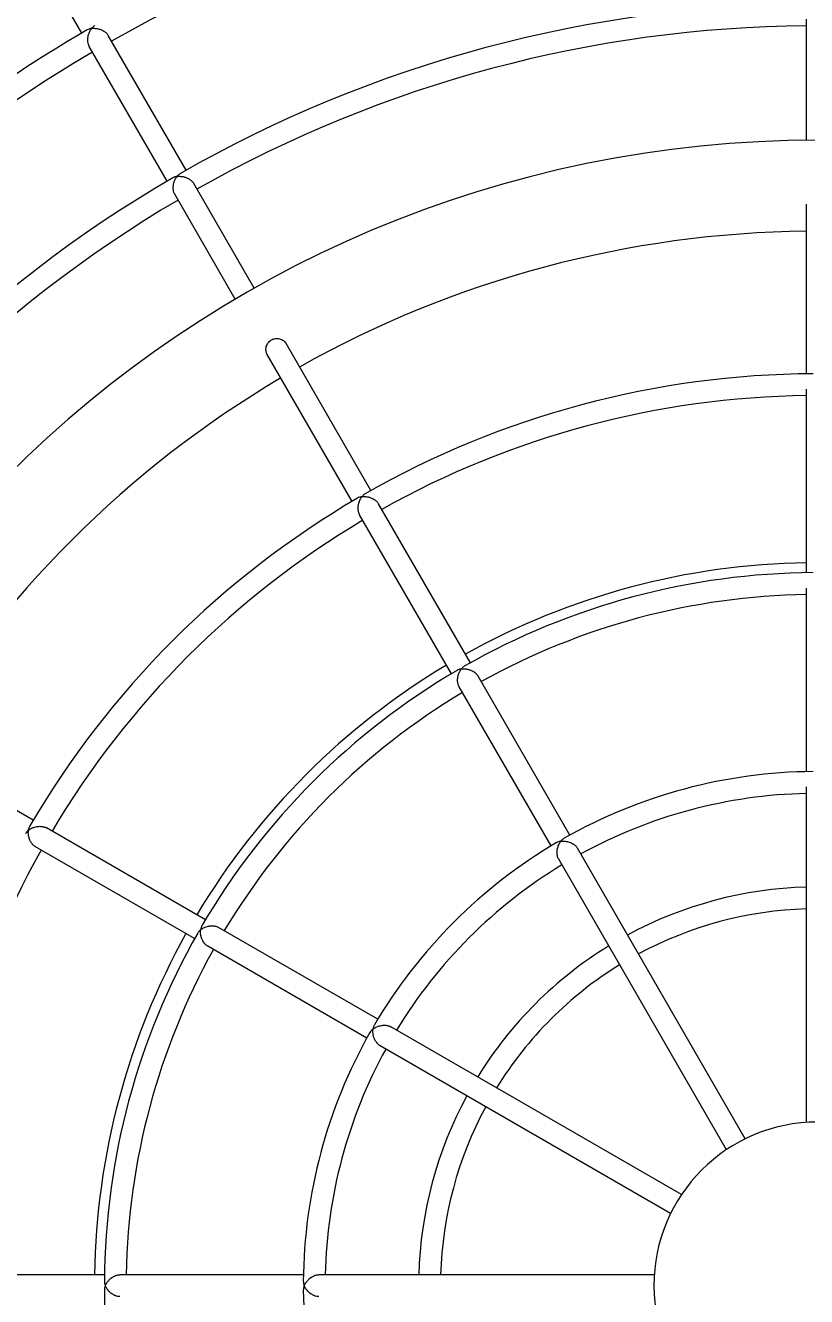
# Model space of a CAD drawing. Extents: x -3650 to 4616, y -3650 to 4857.
# Drawn here: x -653 to -9, y -9 to 1040 of the extents above; entities that cross this region are included whole.
import ezdxf

# ---------------------------------------------------------------- set-up
doc = ezdxf.new("R2010")
doc.units = 0
doc.header["$LTSCALE"] = 5
doc.header["$PDMODE"] = 1
doc.header["$PDSIZE"] = 20
doc.layers.get('0').update_dxf_attribs({"linetype": 'CONTINUOUS'})
doc.layers.get('Defpoints').update_dxf_attribs({"linetype": 'CONTINUOUS'})
doc.layers.add('Lg_prod', color=40, linetype='CONTINUOUS')
doc.layers.add('Plan', color=124, linetype='CONTINUOUS')
doc.styles.add('LG1', font='arial.ttf', dxfattribs={"height": 185})
doc.styles.get("Standard").update_dxf_attribs({"font": 'SIMPLEX'})
doc.dimstyles.new('LG_DIM', dxfattribs={"dimtxt": 2.5, "dimasz": 2.5, "dimexe": 1.25, "dimexo": 0.625, "dimtad": 1, "dimdec": 4, "dimdsep": 46, "dimlunit": 6, "dimtxsty": 'STANDARD', "dimcen": 2.5, "dimadec": 0, "dimazin": 0, "dimtfac": 1, "dimtdec": 4, "dimtmove": 0, "dimatfit": 3, "dimfxl": 1, "dimtolj": 1, "dimtzin": 0, "dimarcsym": 0})

# ---------------------------------------------------------------- blocks, each defined once
blk = doc.blocks.new('*D3')
at = {"color": 0, "lineweight": -2, "ltscale": 40, "transparency": 16777216}
for p, q in [((-1650, 1), (-1650, 2411.8)), ((1650, 1), (1650, 2411.8)), ((-1530, 2361.8), (-439.2, 2361.8)), ((1530, 2361.8), (212.5, 2361.8))]:
    blk.add_line(p, q, dxfattribs=at)
at = {"color": 0, "ltscale": 40, "transparency": 16777216}
for points in [[(-1530, 2381.8), (-1530, 2341.8), (-1650, 2361.8)], [(1530, 2381.8), (1530, 2341.8), (1650, 2361.8)]]:
    blk.add_solid(points, dxfattribs=at)
at = {"layer": 'Defpoints', "color": 0, "ltscale": 40, "transparency": 16777216}
for p in [(-1650, 2361.8), (-1650, 0), (1650, 0)]:
    blk.add_point(p, dxfattribs=at)
at = {"color": 4, "ltscale": 40, "transparency": 16777216, "insert": (-113.4, 2361.8), "char_height": 185, "attachment_point": 5, "style": 'LG1'}
blk.add_mtext('\\A1;3300', dxfattribs=at)
blk = doc.blocks.new('200230pl')
at = {"color": 0, "linetype": 'Continuous', "lineweight": 0}
for p, q in [((-607, 1033.4), (-671.2, 1144.6)), ((-9, 945), (-9, 1044.8)), ((-520.9, 920.3), (-585.1, 1031.5)), ((-536.5, 911.3), (-600.7, 1022.5)), ((-464.7, 822.9), (-514.6, 909.4)), ((-480.3, 813.9), (-530.2, 900.4)), ((-9, 752.3), (-9, 892.3)), ((-368.4, 656), (-438.3, 777.2)), ((-384, 647), (-453.9, 768.2)), ((-9, 588.2), (-9, 739.7)), ((-286.3, 513.9), (-362.1, 645.1)), ((-301.9, 504.9), (-377.7, 636.1)), ((-9, 424.1), (-9, 575.6)), ((-219.8, 362.8), (-295.6, 494)), ((-204.2, 371.8), (-280, 503)), ((-647, 384), (-768.2, 453.9)), ((-9, 134.7), (-9, 411.5)), ((-504.9, 301.9), (-636.1, 377.7)), ((-513.9, 286.3), (-645.1, 362.1)), ((-59.6, 121.2), (-198, 360.9)), ((-75.1, 112.2), (-213.5, 351.9)), ((-362.8, 219.8), (-494, 295.6)), ((-371.8, 204.2), (-503, 280)), ((-112.2, 75.1), (-351.9, 213.5)), ((-121.2, 59.6), (-360.9, 198)), ((-588.2, 9), (-739.7, 9)), ((-424.1, 9), (-575.6, 9)), ((-134.7, 9), (-411.5, 9))]:
    blk.add_line(p, q, dxfattribs=at)
for radius, start, end in [(1650, 90, 270), (1180.5, 90.4368, 119.5632), (1057.5, 90.1984, 119.8016), (1039.5, 90.4961, 119.5039), (1198.5, 120.175, 149.825), (1180.5, 120.4368, 149.5632), (945, 90, 270), (1057.5, 120.1984, 149.8016), (1039.5, 120.4961, 149.5039), (870, 90.5927, 119.4073), (870, 120.5927, 149.4073), (752.4, 90.2793, 119.7207), (734.4, 90.7022, 119.2978), (752.4, 120.2793, 149.7207), (734.4, 120.7022, 149.2978), (588.3, 90.3577, 119.6423), (596.5, 90.8645, 119.1355), (570.3, 90.9043, 119.0957), (596.5, 120.8645, 149.1355), (588.3, 120.3577, 149.6423), (570.3, 120.9043, 149.0957), (424.2, 90.4973, 119.5027), (406.2, 91.2697, 118.7303), (734.4, 150.7022, 179.2978), (424.2, 120.4973, 149.5027), (406.2, 121.2697, 148.7303), (329, 91.5676, 118.4324), (311, 91.6583, 118.3417), (596.5, 150.8645, 179.1355), (588.3, 150.3577, 179.6423), (570.3, 150.9043, 179.0957), (329, 121.5676, 148.4324), (311, 121.6583, 148.3417), (424.2, 150.4973, 179.5027), (406.2, 151.2697, 178.7303), (329, 151.5676, 178.4324), (311, 151.6583, 178.3417), (135, 90, 180), (135, 180, 270), (588.3, 180.3577, 209.6423), (424.2, 180.4973, 209.5027)]:
    blk.add_arc((0, 0), radius, start, end, dxfattribs=at)
for points, knots in [([(-596.1, 1039.8), (-596.3, 1039.6), (-596.6, 1039.4), (-597.1, 1039.1), (-597.3, 1038.9), (-597.8, 1038.5), (-598, 1038.3), (-598.3, 1037.9), (-598.4, 1037.8), (-598.6, 1037.6), (-598.7, 1037.5), (-598.8, 1037.4), (-598.8, 1037.3), (-598.9, 1037.3)], [0.028822403, 0.028822403, 0.028822403, 0.028822403, 0.030119606, 0.030119606, 0.031416809, 0.031416809, 0.032714012, 0.032714012, 0.033362614, 0.033362614, 0.033686915, 0.033686915, 0.034011216, 0.034011216, 0.034011216, 0.034011216]), ([(-598.9, 1037.3), (-598.9, 1037.3), (-599, 1037.2), (-599.2, 1037.2), (-599.4, 1037.2), (-599.7, 1037.1), (-600.2, 1037), (-600.5, 1036.9), (-601.3, 1036.6), (-601.9, 1036.4), (-602.4, 1036.1)], [-0.000019039, -0.000019039, -0.000019039, -0.000019039, 0.000307499, 0.000307499, 0.000634037, 0.001287113, 0.001287113, 0.002593265, 0.002593265, 0.005205569, 0.005205569, 0.005205569, 0.005205569]), ([(-600.7, 1022.5), (-600.8, 1022.6), (-600.8, 1022.7), (-601, 1023), (-601.1, 1023.3), (-601.3, 1023.8), (-601.4, 1024.1), (-601.6, 1024.6), (-601.7, 1024.9), (-601.9, 1025.8), (-601.9, 1026.4), (-602, 1027.3), (-602, 1027.6), (-602, 1028.1), (-602, 1028.4), (-601.9, 1029.3), (-601.9, 1029.8), (-601.7, 1030.7), (-601.7, 1030.9), (-601.6, 1031.5), (-601.5, 1031.7), (-601.3, 1032.5), (-601.1, 1033), (-600.8, 1034), (-600.6, 1034.4), (-600.1, 1035.3), (-599.9, 1035.7), (-599.5, 1036.3), (-599.4, 1036.5), (-599.2, 1036.8), (-599.1, 1036.9), (-599, 1037.1), (-598.9, 1037.2), (-598.9, 1037.3)], [0.01703879, 0.01703879, 0.01703879, 0.01703879, 0.01740561, 0.01740561, 0.01828113, 0.01828113, 0.01915666, 0.01915666, 0.02003218, 0.02003218, 0.02178322, 0.02178322, 0.02265875, 0.02265875, 0.02353427, 0.02353427, 0.02528532, 0.02528532, 0.02616084, 0.02616084, 0.02703636, 0.02703636, 0.02878741, 0.02878741, 0.03053845, 0.03053845, 0.0322895, 0.0322895, 0.03316502, 0.03316502, 0.03360279, 0.03360279, 0.03404055, 0.03404055, 0.03404055, 0.03404055]), ([(-598.9, 1037.3), (-598.8, 1037.3), (-598.7, 1037.3), (-598.5, 1037.3), (-598.2, 1037.3), (-597.9, 1037.4), (-597.3, 1037.4), (-596.9, 1037.4), (-596.1, 1037.4), (-595.6, 1037.3), (-594.8, 1037.2), (-594.3, 1037.2), (-593.9, 1037.1)], [-0.000019039, -0.000019039, -0.000019039, -0.000019039, 0.000357516, 0.000357516, 0.00073407, 0.00148718, 0.00148718, 0.002993399, 0.002993399, 0.004499619, 0.004499619, 0.006005838, 0.006005838, 0.006005838, 0.006005838]), ([(-593.9, 1037.1), (-593.1, 1036.9), (-592.2, 1036.7), (-590.9, 1036.2), (-590.5, 1036), (-589.7, 1035.6), (-589.3, 1035.4), (-588.7, 1035), (-588.5, 1034.8), (-588.1, 1034.6), (-587.9, 1034.4), (-587.3, 1034), (-586.9, 1033.7), (-586.2, 1033), (-585.9, 1032.6), (-585.5, 1032), (-585.3, 1031.7), (-585.1, 1031.5)], [0.00600584, 0.00600584, 0.00600584, 0.00600584, 0.00886365, 0.00886365, 0.01029255, 0.01029255, 0.01172145, 0.01172145, 0.01243591, 0.01243591, 0.01315036, 0.01315036, 0.01457926, 0.01457926, 0.01600817, 0.01600817, 0.01702666, 0.01702666, 0.01702666, 0.01702666]), ([(-528.4, 915.2), (-528.4, 915.1), (-528.5, 915.1), (-528.7, 915.1), (-528.9, 915.1), (-529.2, 915), (-529.7, 914.9), (-530, 914.8), (-530.8, 914.5), (-531.4, 914.3), (-531.9, 914)], [-0.000019048, -0.000019048, -0.000019048, -0.000019048, 0.000307551, 0.000307551, 0.000634151, 0.001287349, 0.001287349, 0.002593746, 0.002593746, 0.005206541, 0.005206541, 0.005206541, 0.005206541]), ([(-530.2, 900.4), (-530.3, 900.5), (-530.3, 900.6), (-530.5, 900.9), (-530.6, 901.2), (-530.8, 901.7), (-530.9, 902), (-531.1, 902.5), (-531.2, 902.8), (-531.4, 903.7), (-531.4, 904.3), (-531.5, 905.2), (-531.5, 905.4), (-531.5, 906), (-531.5, 906.3), (-531.4, 907.2), (-531.4, 907.7), (-531.2, 908.6), (-531.2, 908.8), (-531.1, 909.4), (-531, 909.6), (-530.8, 910.4), (-530.6, 910.9), (-530.3, 911.9), (-530.1, 912.3), (-529.6, 913.2), (-529.4, 913.6), (-529, 914.2), (-528.9, 914.4), (-528.7, 914.7), (-528.6, 914.8), (-528.5, 915), (-528.4, 915.1), (-528.4, 915.2)], [0.0170406, 0.0170406, 0.0170406, 0.0170406, 0.01740726, 0.01740726, 0.01828279, 0.01828279, 0.01915833, 0.01915833, 0.02003386, 0.02003386, 0.02178493, 0.02178493, 0.02266046, 0.02266046, 0.023536, 0.023536, 0.02528707, 0.02528707, 0.0261626, 0.0261626, 0.02703814, 0.02703814, 0.0287892, 0.0287892, 0.03054027, 0.03054027, 0.03229134, 0.03229134, 0.03316688, 0.03316688, 0.03360464, 0.03360464, 0.03404241, 0.03404241, 0.03404241, 0.03404241]), ([(-525.6, 917.6), (-525.8, 917.5), (-526.1, 917.3), (-526.6, 917), (-526.8, 916.8), (-527.3, 916.4), (-527.5, 916.1), (-527.8, 915.8), (-527.9, 915.7), (-528.1, 915.5), (-528.2, 915.4), (-528.3, 915.3), (-528.3, 915.2), (-528.4, 915.2)], [0.028819339, 0.028819339, 0.028819339, 0.028819339, 0.030116787, 0.030116787, 0.031414235, 0.031414235, 0.032711684, 0.032711684, 0.033360408, 0.033360408, 0.03368477, 0.03368477, 0.034009132, 0.034009132, 0.034009132, 0.034009132]), ([(-528.4, 915.2), (-528.3, 915.2), (-528.2, 915.2), (-528, 915.2), (-527.7, 915.2), (-527.4, 915.3), (-526.8, 915.3), (-526.4, 915.3), (-525.6, 915.3), (-525.1, 915.2), (-524.3, 915.1), (-523.8, 915), (-523.4, 915)], [-0.000019048, -0.000019048, -0.000019048, -0.000019048, 0.00035745, 0.00035745, 0.000733947, 0.001486943, 0.001486943, 0.002992934, 0.002992934, 0.004498924, 0.004498924, 0.006004915, 0.006004915, 0.006004915, 0.006004915]), ([(-523.4, 915), (-522.6, 914.8), (-521.7, 914.5), (-520.4, 914.1), (-520, 913.9), (-519.2, 913.5), (-518.8, 913.2), (-518.2, 912.9), (-518, 912.7), (-517.6, 912.5), (-517.4, 912.3), (-516.8, 911.9), (-516.4, 911.6), (-515.7, 910.9), (-515.4, 910.5), (-515, 909.9), (-514.8, 909.6), (-514.6, 909.4)], [0.00600492, 0.00600492, 0.00600492, 0.00600492, 0.00886323, 0.00886323, 0.01029238, 0.01029238, 0.01172154, 0.01172154, 0.01243612, 0.01243612, 0.0131507, 0.0131507, 0.01457985, 0.01457985, 0.01600901, 0.01600901, 0.01702683, 0.01702683, 0.01702683, 0.01702683]), ([(-453.9, 768.2), (-454.1, 768.5), (-454.2, 768.7), (-454.4, 769.2), (-454.5, 769.4), (-454.7, 770), (-454.7, 770.2), (-454.9, 771), (-455, 771.6), (-455, 772.5), (-455, 772.7), (-455, 773.3), (-454.9, 773.6), (-454.8, 774.5), (-454.6, 775), (-454.2, 776.1), (-454, 776.7), (-453.3, 777.7), (-453, 778.1), (-452.2, 779), (-451.8, 779.4), (-451, 779.9), (-450.8, 780.1), (-450.3, 780.4), (-449.7, 780.7), (-449.2, 780.9), (-448.6, 781.1), (-448.4, 781.1), (-447.5, 781.4), (-446.9, 781.4), (-446.3, 781.5)], [0.04601229, 0.04601229, 0.04601229, 0.04601229, 0.04683749, 0.04683749, 0.04772024, 0.04772024, 0.04860299, 0.04860299, 0.05036849, 0.05036849, 0.05125124, 0.05125124, 0.05213399, 0.05213399, 0.05389949, 0.05389949, 0.05566499, 0.05566499, 0.05743049, 0.05743049, 0.05919599, 0.05919599, 0.06007874, 0.06007874, 0.06096149, 0.06184424, 0.06184424, 0.06272699, 0.06272699, 0.06449249, 0.06449249, 0.06449249, 0.06449249]), ([(-446.3, 781.5), (-445.7, 781.5), (-445.1, 781.4), (-444, 781.3), (-443.4, 781.1), (-442.6, 780.8), (-442.3, 780.7), (-441.8, 780.5), (-441.6, 780.3), (-441.1, 780), (-440.8, 779.9), (-440.4, 779.6), (-440.2, 779.4), (-439.5, 778.8), (-439.1, 778.4), (-438.7, 777.8), (-438.5, 777.5), (-438.4, 777.3), (-438.4, 777.3), (-438.3, 777.2)], [0.007995421, 0.007995421, 0.007995421, 0.007995421, 0.009760988, 0.009760988, 0.011526555, 0.011526555, 0.012409338, 0.012409338, 0.013292121, 0.013292121, 0.014174905, 0.014174905, 0.015057688, 0.015057688, 0.016823255, 0.016823255, 0.017706039, 0.017706039, 0.017762974, 0.017762974, 0.017762974, 0.017762974]), ([(-375.8, 650.9), (-375.9, 650.9), (-376, 650.9), (-376.1, 650.9), (-376.4, 650.8), (-376.6, 650.8), (-377.1, 650.7), (-377.4, 650.6), (-378.3, 650.3), (-378.9, 650), (-379.4, 649.7)], [-0.000019078, -0.000019078, -0.000019078, -0.000019078, 0.000307733, 0.000307733, 0.000634544, 0.001288166, 0.001288166, 0.002595411, 0.002595411, 0.005209901, 0.005209901, 0.005209901, 0.005209901]), ([(-377.7, 636.1), (-377.7, 636.2), (-377.8, 636.3), (-378, 636.7), (-378.1, 636.9), (-378.3, 637.5), (-378.4, 637.7), (-378.5, 638.3), (-378.6, 638.6), (-378.8, 639.4), (-378.9, 640), (-378.9, 640.9), (-378.9, 641.2), (-378.9, 641.8), (-378.9, 642.1), (-378.9, 642.9), (-378.8, 643.5), (-378.7, 644.3), (-378.6, 644.6), (-378.5, 645.1), (-378.5, 645.4), (-378.2, 646.2), (-378.1, 646.7), (-377.7, 647.6), (-377.5, 648.1), (-377.1, 649), (-376.9, 649.4), (-376.5, 650), (-376.3, 650.2), (-376.1, 650.5), (-376.1, 650.6), (-375.9, 650.7), (-375.9, 650.8), (-375.8, 650.9)], [0.0170469, 0.0170469, 0.0170469, 0.0170469, 0.01741299, 0.01741299, 0.01828857, 0.01828857, 0.01916414, 0.01916414, 0.02003971, 0.02003971, 0.02179086, 0.02179086, 0.02266643, 0.02266643, 0.023542, 0.023542, 0.02529315, 0.02529315, 0.02616872, 0.02616872, 0.0270443, 0.0270443, 0.02879544, 0.02879544, 0.03054659, 0.03054659, 0.03229774, 0.03229774, 0.03317331, 0.03317331, 0.0336111, 0.0336111, 0.03404888, 0.03404888, 0.03404888, 0.03404888]), ([(-373, 653.4), (-373.3, 653.3), (-373.5, 653.1), (-374, 652.7), (-374.3, 652.6), (-374.7, 652.1), (-374.9, 651.9), (-375.3, 651.6), (-375.4, 651.4), (-375.5, 651.2), (-375.6, 651.2), (-375.7, 651), (-375.8, 651), (-375.8, 650.9)], [0.028808755, 0.028808755, 0.028808755, 0.028808755, 0.030107051, 0.030107051, 0.031405346, 0.031405346, 0.032703642, 0.032703642, 0.03335279, 0.03335279, 0.033677363, 0.033677363, 0.034001937, 0.034001937, 0.034001937, 0.034001937]), ([(-375.8, 650.9), (-375.7, 650.9), (-375.6, 650.9), (-375.4, 651), (-375.1, 651), (-374.8, 651), (-374.2, 651), (-373.8, 651.1), (-373, 651), (-372.6, 651), (-371.7, 650.9), (-371.3, 650.8), (-370.8, 650.7)], [-0.000019078, -0.000019078, -0.000019078, -0.000019078, 0.000357222, 0.000357222, 0.000733522, 0.001486123, 0.001486123, 0.002991324, 0.002991324, 0.004496525, 0.004496525, 0.006001726, 0.006001726, 0.006001726, 0.006001726]), ([(-370.8, 650.7), (-370, 650.6), (-369.2, 650.3), (-367.9, 649.8), (-367.5, 649.6), (-366.6, 649.2), (-366.2, 649), (-365.6, 648.6), (-365.4, 648.5), (-365, 648.2), (-364.8, 648.1), (-364.2, 647.6), (-363.9, 647.3), (-363.2, 646.7), (-362.9, 646.3), (-362.4, 645.7), (-362.2, 645.4), (-362.1, 645.1)], [0.00600173, 0.00600173, 0.00600173, 0.00600173, 0.00886179, 0.00886179, 0.01029182, 0.01029182, 0.01172185, 0.01172185, 0.01243686, 0.01243686, 0.01315188, 0.01315188, 0.01458191, 0.01458191, 0.01601194, 0.01601194, 0.01702744, 0.01702744, 0.01702744, 0.01702744]), ([(-293.8, 508.8), (-293.8, 508.8), (-293.9, 508.8), (-294.1, 508.7), (-294.3, 508.7), (-294.6, 508.7), (-295, 508.5), (-295.4, 508.5), (-296.2, 508.2), (-296.8, 507.9), (-297.3, 507.6)], [-0.000019108, -0.000019108, -0.000019108, -0.000019108, 0.000307909, 0.000307909, 0.000634926, 0.00128896, 0.00128896, 0.002597029, 0.002597029, 0.005213166, 0.005213166, 0.005213166, 0.005213166]), ([(-295.6, 494), (-295.7, 494.1), (-295.7, 494.2), (-295.9, 494.5), (-296, 494.8), (-296.2, 495.3), (-296.3, 495.6), (-296.5, 496.2), (-296.6, 496.5), (-296.7, 497.3), (-296.8, 497.9), (-296.9, 498.8), (-296.9, 499.1), (-296.9, 499.7), (-296.9, 500), (-296.8, 500.8), (-296.8, 501.4), (-296.6, 502.2), (-296.6, 502.5), (-296.5, 503), (-296.4, 503.3), (-296.2, 504), (-296, 504.5), (-295.7, 505.5), (-295.5, 506), (-295, 506.8), (-294.8, 507.3), (-294.4, 507.9), (-294.3, 508.1), (-294.1, 508.3), (-294, 508.4), (-293.9, 508.6), (-293.8, 508.7), (-293.8, 508.8)], [0.01705307, 0.01705307, 0.01705307, 0.01705307, 0.01741861, 0.01741861, 0.01829422, 0.01829422, 0.01916983, 0.01916983, 0.02004544, 0.02004544, 0.02179667, 0.02179667, 0.02267228, 0.02267228, 0.02354789, 0.02354789, 0.02529911, 0.02529911, 0.02617472, 0.02617472, 0.02705033, 0.02705033, 0.02880156, 0.02880156, 0.03055278, 0.03055278, 0.032304, 0.032304, 0.03317961, 0.03317961, 0.03361742, 0.03361742, 0.03405522, 0.03405522, 0.03405522, 0.03405522]), ([(-291, 511.3), (-291.2, 511.1), (-291.5, 511), (-292, 510.6), (-292.2, 510.4), (-292.7, 510), (-292.9, 509.8), (-293.2, 509.4), (-293.3, 509.3), (-293.5, 509.1), (-293.5, 509.1), (-293.6, 508.9), (-293.7, 508.9), (-293.8, 508.8)], [0.028798489, 0.028798489, 0.028798489, 0.028798489, 0.030097608, 0.030097608, 0.031396727, 0.031396727, 0.032695846, 0.032695846, 0.033345405, 0.033345405, 0.033670185, 0.033670185, 0.033994965, 0.033994965, 0.033994965, 0.033994965]), ([(-293.8, 508.8), (-293.7, 508.8), (-293.6, 508.8), (-293.4, 508.8), (-293.1, 508.9), (-292.8, 508.9), (-292.2, 508.9), (-291.8, 508.9), (-290.9, 508.9), (-290.5, 508.9), (-289.7, 508.8), (-289.2, 508.7), (-288.8, 508.6)], [-0.000019108, -0.000019108, -0.000019108, -0.000019108, 0.000357001, 0.000357001, 0.000733109, 0.001485326, 0.001485326, 0.00298976, 0.00298976, 0.004494195, 0.004494195, 0.005998629, 0.005998629, 0.005998629, 0.005998629]), ([(-288.8, 508.6), (-288, 508.4), (-287.1, 508.2), (-285.8, 507.7), (-285.4, 507.5), (-284.6, 507.1), (-284.2, 506.9), (-283.5, 506.5), (-283.3, 506.4), (-282.9, 506.1), (-282.7, 506), (-282.2, 505.5), (-281.8, 505.2), (-281.1, 504.5), (-280.8, 504.2), (-280.3, 503.5), (-280.2, 503.3), (-280, 503)], [0.00599863, 0.00599863, 0.00599863, 0.00599863, 0.00886039, 0.00886039, 0.01029128, 0.01029128, 0.01172216, 0.01172216, 0.0124376, 0.0124376, 0.01315304, 0.01315304, 0.01458392, 0.01458392, 0.01601481, 0.01601481, 0.01702803, 0.01702803, 0.01702803, 0.01702803]), ([(-649.7, 379.4), (-649.9, 379.1), (-650, 378.8), (-650.3, 378.3), (-650.4, 378), (-650.6, 377.4), (-650.7, 377.1), (-650.8, 376.6), (-650.8, 376.5), (-650.9, 376.2), (-650.9, 376.1), (-650.9, 376), (-650.9, 375.9), (-650.9, 375.8)], [0.028808755, 0.028808755, 0.028808755, 0.028808755, 0.030107051, 0.030107051, 0.031405346, 0.031405346, 0.032703642, 0.032703642, 0.03335279, 0.03335279, 0.033677363, 0.033677363, 0.034001937, 0.034001937, 0.034001937, 0.034001937]), ([(-650.9, 375.8), (-650.8, 375.9), (-650.7, 375.9), (-650.6, 376.1), (-650.5, 376.1), (-650.2, 376.3), (-650, 376.5), (-649.4, 376.8), (-649, 377.1), (-648.1, 377.5), (-647.6, 377.7), (-646.7, 378.1), (-646.2, 378.2), (-645.2, 378.5), (-644.6, 378.6), (-643.8, 378.8), (-643.5, 378.8), (-643, 378.9), (-642.7, 378.9), (-641.8, 379), (-641.2, 379), (-640.3, 378.9), (-640.1, 378.9), (-639.5, 378.8), (-639.2, 378.7), (-638.6, 378.6), (-638.3, 378.5), (-637.8, 378.4), (-637.5, 378.3), (-636.8, 378), (-636.5, 377.9), (-636.1, 377.7)], [-0.00001908, -0.00001908, -0.00001908, -0.00001908, 0.0004192, 0.0004192, 0.00085748, 0.00085748, 0.00173403, 0.00173403, 0.00348714, 0.00348714, 0.00524025, 0.00524025, 0.00699336, 0.00699336, 0.00874647, 0.00874647, 0.00962303, 0.00962303, 0.01049958, 0.01049958, 0.01225269, 0.01225269, 0.01312924, 0.01312924, 0.0140058, 0.0140058, 0.01488235, 0.01488235, 0.01575891, 0.01575891, 0.01702744, 0.01702744, 0.01702744, 0.01702744]), ([(-650.9, 375.8), (-651, 375.8), (-651.1, 375.7), (-651.2, 375.6), (-651.4, 375.4), (-651.6, 375.3), (-651.9, 374.9), (-652.1, 374.7), (-652.8, 374), (-653.1, 373.5), (-653.4, 373)], [-0.000019078, -0.000019078, -0.000019078, -0.000019078, 0.000307733, 0.000307733, 0.000634544, 0.001288166, 0.001288166, 0.002595411, 0.002595411, 0.005209901, 0.005209901, 0.005209901, 0.005209901]), ([(-650.7, 370.8), (-650.8, 371.3), (-650.9, 371.7), (-651, 372.6), (-651, 373), (-651.1, 373.8), (-651, 374.2), (-651, 374.8), (-651, 375), (-651, 375.3), (-651, 375.4), (-650.9, 375.6), (-650.9, 375.7), (-650.9, 375.8)], [0.028056729, 0.028056729, 0.028056729, 0.028056729, 0.029554768, 0.029554768, 0.031052806, 0.031052806, 0.032550844, 0.032550844, 0.033299863, 0.033299863, 0.033674373, 0.033674373, 0.034048883, 0.034048883, 0.034048883, 0.034048883]), ([(-645.1, 362.1), (-645.2, 362.1), (-645.3, 362.2), (-645.5, 362.3), (-645.7, 362.5), (-646.3, 362.9), (-646.6, 363.2), (-647.2, 363.7), (-647.3, 363.9), (-647.6, 364.2), (-647.8, 364.4), (-648.1, 364.8), (-648.2, 365), (-648.5, 365.4), (-648.6, 365.6), (-649.3, 366.6), (-649.7, 367.5), (-650.2, 368.7), (-650.3, 369.2), (-650.5, 370), (-650.6, 370.4), (-650.7, 370.8)], [0.0170469, 0.0170469, 0.0170469, 0.0170469, 0.01733634, 0.01733634, 0.01805103, 0.01805103, 0.01948042, 0.01948042, 0.02019511, 0.02019511, 0.0209098, 0.0209098, 0.0216245, 0.0216245, 0.02233919, 0.02233919, 0.02519796, 0.02519796, 0.02662734, 0.02662734, 0.02805673, 0.02805673, 0.02805673, 0.02805673]), ([(-208.9, 369.2), (-209.1, 369), (-209.4, 368.9), (-209.9, 368.5), (-210.1, 368.3), (-210.6, 367.9), (-210.8, 367.7), (-211.2, 367.3), (-211.3, 367.2), (-211.4, 367), (-211.5, 366.9), (-211.6, 366.8), (-211.6, 366.7), (-211.7, 366.7)], [0.028780199, 0.028780199, 0.028780199, 0.028780199, 0.030080788, 0.030080788, 0.031381378, 0.031381378, 0.032681967, 0.032681967, 0.033332261, 0.033332261, 0.033657409, 0.033657409, 0.033982556, 0.033982556, 0.033982556, 0.033982556]), ([(-211.7, 366.7), (-211.8, 366.7), (-211.9, 366.6), (-212, 366.6), (-212.3, 366.6), (-212.5, 366.5), (-213, 366.4), (-213.3, 366.3), (-214.2, 366), (-214.7, 365.8), (-215.3, 365.5)], [-0.000019161, -0.000019161, -0.000019161, -0.000019161, 0.000308224, 0.000308224, 0.000635609, 0.001290379, 0.001290379, 0.002599918, 0.002599918, 0.005218996, 0.005218996, 0.005218996, 0.005218996]), ([(-213.5, 351.9), (-213.6, 352), (-213.7, 352.1), (-213.8, 352.4), (-214, 352.7), (-214.2, 353.2), (-214.3, 353.5), (-214.4, 354), (-214.5, 354.3), (-214.7, 355.2), (-214.8, 355.8), (-214.8, 356.7), (-214.8, 357), (-214.8, 357.5), (-214.8, 357.8), (-214.8, 358.7), (-214.7, 359.2), (-214.6, 360.1), (-214.5, 360.3), (-214.4, 360.9), (-214.3, 361.1), (-214.1, 361.9), (-214, 362.4), (-213.6, 363.4), (-213.4, 363.8), (-213, 364.7), (-212.7, 365.1), (-212.4, 365.7), (-212.2, 365.9), (-212, 366.2), (-212, 366.3), (-211.8, 366.5), (-211.8, 366.6), (-211.7, 366.7)], [0.01706417, 0.01706417, 0.01706417, 0.01706417, 0.01742875, 0.01742875, 0.01830443, 0.01830443, 0.01918011, 0.01918011, 0.02005579, 0.02005579, 0.02180715, 0.02180715, 0.02268283, 0.02268283, 0.02355851, 0.02355851, 0.02530987, 0.02530987, 0.02618555, 0.02618555, 0.02706123, 0.02706123, 0.02881259, 0.02881259, 0.03056395, 0.03056395, 0.03231531, 0.03231531, 0.03319099, 0.03319099, 0.03362883, 0.03362883, 0.03406667, 0.03406667, 0.03406667, 0.03406667]), ([(-211.7, 366.7), (-211.6, 366.7), (-211.5, 366.7), (-211.3, 366.7), (-211, 366.8), (-210.7, 366.8), (-210.1, 366.8), (-209.7, 366.8), (-208.9, 366.8), (-208.5, 366.7), (-207.6, 366.6), (-207.2, 366.6), (-206.7, 366.5)], [-0.000019161, -0.000019161, -0.000019161, -0.000019161, 0.000356606, 0.000356606, 0.000732372, 0.001483905, 0.001483905, 0.002986971, 0.002986971, 0.004490037, 0.004490037, 0.005993103, 0.005993103, 0.005993103, 0.005993103]), ([(-206.7, 366.5), (-205.9, 366.3), (-205.1, 366.1), (-203.8, 365.6), (-203.4, 365.4), (-202.5, 365), (-202.1, 364.8), (-201.5, 364.4), (-201.3, 364.3), (-200.9, 364), (-200.7, 363.8), (-200.1, 363.4), (-199.8, 363.1), (-199.1, 362.4), (-198.8, 362), (-198.3, 361.4), (-198.1, 361.1), (-198, 360.9)], [0.0059931, 0.0059931, 0.0059931, 0.0059931, 0.00885793, 0.00885793, 0.01029035, 0.01029035, 0.01172276, 0.01172276, 0.01243897, 0.01243897, 0.01315517, 0.01315517, 0.01458759, 0.01458759, 0.01602, 0.01602, 0.01702911, 0.01702911, 0.01702911, 0.01702911]), ([(-508.8, 293.8), (-508.9, 293.7), (-508.9, 293.6), (-509.1, 293.5), (-509.2, 293.4), (-509.4, 293.2), (-509.8, 292.9), (-510, 292.7), (-510.6, 292), (-511, 291.5), (-511.3, 291)], [-0.000019108, -0.000019108, -0.000019108, -0.000019108, 0.000307909, 0.000307909, 0.000634926, 0.00128896, 0.00128896, 0.002597029, 0.002597029, 0.005213166, 0.005213166, 0.005213166, 0.005213166]), ([(-508.6, 288.8), (-508.7, 289.2), (-508.8, 289.7), (-508.9, 290.5), (-508.9, 290.9), (-508.9, 291.8), (-508.9, 292.2), (-508.9, 292.8), (-508.9, 293), (-508.9, 293.3), (-508.8, 293.4), (-508.8, 293.6), (-508.8, 293.7), (-508.8, 293.8)], [0.028066216, 0.028066216, 0.028066216, 0.028066216, 0.029563468, 0.029563468, 0.031060719, 0.031060719, 0.032557971, 0.032557971, 0.033306597, 0.033306597, 0.033680909, 0.033680909, 0.034055222, 0.034055222, 0.034055222, 0.034055222]), ([(-507.6, 297.3), (-507.8, 297.1), (-507.9, 296.8), (-508.2, 296.2), (-508.3, 295.9), (-508.5, 295.3), (-508.5, 295), (-508.7, 294.6), (-508.7, 294.4), (-508.7, 294.2), (-508.7, 294.1), (-508.8, 293.9), (-508.8, 293.8), (-508.8, 293.8)], [0.028798489, 0.028798489, 0.028798489, 0.028798489, 0.030097608, 0.030097608, 0.031396727, 0.031396727, 0.032695846, 0.032695846, 0.033345405, 0.033345405, 0.033670185, 0.033670185, 0.033994965, 0.033994965, 0.033994965, 0.033994965]), ([(-508.8, 293.8), (-508.7, 293.8), (-508.6, 293.9), (-508.4, 294), (-508.3, 294.1), (-508.1, 294.3), (-507.9, 294.4), (-507.3, 294.8), (-506.9, 295), (-506, 295.5), (-505.5, 295.7), (-504.6, 296), (-504.1, 296.2), (-503, 296.5), (-502.5, 296.6), (-501.7, 296.7), (-501.4, 296.8), (-500.8, 296.8), (-500.5, 296.9), (-499.7, 296.9), (-499.1, 296.9), (-498.2, 296.8), (-497.9, 296.8), (-497.3, 296.7), (-497, 296.7), (-496.5, 296.6), (-496.2, 296.5), (-495.6, 296.3), (-495.3, 296.2), (-494.7, 296), (-494.3, 295.8), (-494, 295.6)], [-0.00001911, -0.00001911, -0.00001911, -0.00001911, 0.0004192, 0.0004192, 0.00085751, 0.00085751, 0.00173413, 0.00173413, 0.00348737, 0.00348737, 0.00524061, 0.00524061, 0.00699385, 0.00699385, 0.00874709, 0.00874709, 0.00962371, 0.00962371, 0.01050033, 0.01050033, 0.01225357, 0.01225357, 0.01313019, 0.01313019, 0.01400681, 0.01400681, 0.01488343, 0.01488343, 0.01576005, 0.01576005, 0.01702804, 0.01702804, 0.01702804, 0.01702804]), ([(-503, 280), (-503.1, 280.1), (-503.2, 280.1), (-503.4, 280.3), (-503.6, 280.4), (-504.2, 280.8), (-504.5, 281.1), (-505, 281.6), (-505.2, 281.8), (-505.5, 282.2), (-505.7, 282.4), (-506, 282.7), (-506.1, 282.9), (-506.4, 283.3), (-506.5, 283.5), (-507.1, 284.6), (-507.5, 285.4), (-508, 286.7), (-508.2, 287.1), (-508.4, 288), (-508.5, 288.4), (-508.6, 288.8)], [0.01705306, 0.01705306, 0.01705306, 0.01705306, 0.01733981, 0.01733981, 0.01805491, 0.01805491, 0.01948509, 0.01948509, 0.02020019, 0.02020019, 0.02091528, 0.02091528, 0.02163037, 0.02163037, 0.02234547, 0.02234547, 0.02520584, 0.02520584, 0.02663603, 0.02663603, 0.02806622, 0.02806622, 0.02806622, 0.02806622]), ([(-366.7, 211.7), (-366.7, 211.6), (-366.8, 211.6), (-366.9, 211.5), (-367.1, 211.3), (-367.3, 211.2), (-367.7, 210.8), (-367.9, 210.6), (-368.5, 209.9), (-368.9, 209.4), (-369.2, 208.9)], [-0.000019161, -0.000019161, -0.000019161, -0.000019161, 0.000308224, 0.000308224, 0.000635609, 0.001290379, 0.001290379, 0.002599918, 0.002599918, 0.005218996, 0.005218996, 0.005218996, 0.005218996]), ([(-366.5, 206.7), (-366.6, 207.2), (-366.6, 207.6), (-366.7, 208.5), (-366.8, 208.9), (-366.8, 209.7), (-366.8, 210.1), (-366.8, 210.7), (-366.8, 210.9), (-366.7, 211.2), (-366.7, 211.3), (-366.7, 211.5), (-366.7, 211.6), (-366.7, 211.7)], [0.028083273, 0.028083273, 0.028083273, 0.028083273, 0.029579122, 0.029579122, 0.03107497, 0.03107497, 0.032570819, 0.032570819, 0.033318743, 0.033318743, 0.033692705, 0.033692705, 0.034066667, 0.034066667, 0.034066667, 0.034066667]), ([(-365.5, 215.3), (-365.6, 215), (-365.8, 214.7), (-366, 214.2), (-366.1, 213.9), (-366.3, 213.3), (-366.4, 213), (-366.5, 212.5), (-366.6, 212.4), (-366.6, 212.1), (-366.6, 212), (-366.6, 211.9), (-366.7, 211.8), (-366.7, 211.7)], [0.028780199, 0.028780199, 0.028780199, 0.028780199, 0.030080788, 0.030080788, 0.031381378, 0.031381378, 0.032681967, 0.032681967, 0.033332261, 0.033332261, 0.033657409, 0.033657409, 0.033982556, 0.033982556, 0.033982556, 0.033982556]), ([(-366.7, 211.7), (-366.6, 211.8), (-366.5, 211.8), (-366.3, 212), (-366.2, 212), (-365.9, 212.2), (-365.7, 212.4), (-365.1, 212.7), (-364.7, 213), (-363.9, 213.4), (-363.4, 213.6), (-362.4, 214), (-361.9, 214.1), (-360.9, 214.4), (-360.4, 214.5), (-359.5, 214.7), (-359.3, 214.7), (-358.7, 214.8), (-358.4, 214.8), (-357.6, 214.8), (-357, 214.8), (-356.1, 214.8), (-355.8, 214.8), (-355.2, 214.7), (-354.9, 214.6), (-354.3, 214.5), (-354.1, 214.4), (-353.5, 214.3), (-353.2, 214.2), (-352.6, 213.9), (-352.2, 213.7), (-351.9, 213.5)], [-0.00001916, -0.00001916, -0.00001916, -0.00001916, 0.00041921, 0.00041921, 0.00085758, 0.00085758, 0.00173431, 0.00173431, 0.00348778, 0.00348778, 0.00524126, 0.00524126, 0.00699473, 0.00699473, 0.0087482, 0.0087482, 0.00962494, 0.00962494, 0.01050167, 0.01050167, 0.01225514, 0.01225514, 0.01313188, 0.01313188, 0.01400862, 0.01400862, 0.01488535, 0.01488535, 0.01576209, 0.01576209, 0.01702911, 0.01702911, 0.01702911, 0.01702911]), ([(-360.9, 198), (-360.9, 198), (-361, 198), (-361.3, 198.2), (-361.5, 198.3), (-362, 198.8), (-362.4, 199.1), (-362.9, 199.6), (-363.1, 199.8), (-363.4, 200.1), (-363.5, 200.3), (-363.8, 200.7), (-364, 200.9), (-364.3, 201.3), (-364.4, 201.5), (-365, 202.5), (-365.4, 203.3), (-365.9, 204.6), (-366, 205.1), (-366.3, 205.9), (-366.4, 206.3), (-366.5, 206.7)], [0.01706416, 0.01706416, 0.01706416, 0.01706416, 0.01734606, 0.01734606, 0.01806187, 0.01806187, 0.0194935, 0.0194935, 0.02020932, 0.02020932, 0.02092513, 0.02092513, 0.02164095, 0.02164095, 0.02235676, 0.02235676, 0.02522002, 0.02522002, 0.02665164, 0.02665164, 0.02808327, 0.02808327, 0.02808327, 0.02808327]), ([(-588.3, 3.7), (-588.3, 3.4), (-588.3, 3.1), (-588.2, 2.5), (-588.1, 2.2), (-588, 1.6), (-587.9, 1.2), (-587.8, 0.8), (-587.7, 0.6), (-587.7, 0.4), (-587.6, 0.3), (-587.6, 0.2), (-587.5, 0.1), (-587.5, 0)], [0.028798489, 0.028798489, 0.028798489, 0.028798489, 0.030097608, 0.030097608, 0.031396727, 0.031396727, 0.032695846, 0.032695846, 0.033345405, 0.033345405, 0.033670185, 0.033670185, 0.033994965, 0.033994965, 0.033994965, 0.033994965]), ([(-587.5, 0), (-587.5, -0.1), (-587.6, -0.2), (-587.6, -0.3), (-587.7, -0.5), (-587.8, -0.8), (-587.9, -1.2), (-588, -1.6), (-588.2, -2.5), (-588.3, -3.1), (-588.3, -3.7)], [-0.000019108, -0.000019108, -0.000019108, -0.000019108, 0.000307909, 0.000307909, 0.000634926, 0.00128896, 0.00128896, 0.002597029, 0.002597029, 0.005213166, 0.005213166, 0.005213166, 0.005213166]), ([(-587.5, 0), (-587.5, 0.1), (-587.4, 0.2), (-587.3, 0.4), (-587.3, 0.5), (-587.1, 0.9), (-587, 1.1), (-586.7, 1.7), (-586.4, 2.1), (-585.9, 3), (-585.5, 3.4), (-585, 4), (-584.9, 4.2), (-584.5, 4.6), (-584.3, 4.8), (-583.7, 5.4), (-583.3, 5.8), (-582.4, 6.5), (-581.9, 6.8), (-580.9, 7.5), (-580.4, 7.7), (-579.5, 8.1), (-579.3, 8.2), (-578.7, 8.5), (-578.4, 8.5), (-577.8, 8.7), (-577.5, 8.8), (-576.9, 8.9), (-576.6, 8.9), (-576.1, 9), (-575.9, 9), (-575.6, 9)], [-0.00001911, -0.00001911, -0.00001911, -0.00001911, 0.00043264, 0.00043264, 0.00088439, 0.00088439, 0.00178788, 0.00178788, 0.00359487, 0.00359487, 0.00540187, 0.00540187, 0.00630536, 0.00630536, 0.00720886, 0.00720886, 0.00901585, 0.00901585, 0.01082284, 0.01082284, 0.01262983, 0.01262983, 0.01353333, 0.01353333, 0.01443682, 0.01443682, 0.01534032, 0.01534032, 0.01624381, 0.01624381, 0.01702803, 0.01702803, 0.01702803, 0.01702803]), ([(-575.6, -9), (-575.9, -9), (-576.1, -9), (-576.9, -8.9), (-577.5, -8.8), (-578.4, -8.6), (-578.7, -8.5), (-579.2, -8.2), (-579.5, -8.1), (-580.1, -7.9), (-580.4, -7.7), (-580.9, -7.5), (-581.1, -7.3), (-581.9, -6.8), (-582.4, -6.5), (-583.1, -6), (-583.3, -5.8), (-583.7, -5.4), (-583.9, -5.2), (-584.9, -4.2), (-585.6, -3.4), (-586.4, -2.1), (-586.7, -1.7), (-587, -1.1), (-587.1, -0.9), (-587.3, -0.5), (-587.3, -0.4), (-587.4, -0.2), (-587.5, -0.1), (-587.5, 0)], [0.01705297, 0.01705297, 0.01705297, 0.01705297, 0.01781472, 0.01781472, 0.01961922, 0.01961922, 0.02052147, 0.02052147, 0.02142372, 0.02142372, 0.02232597, 0.02232597, 0.02322822, 0.02322822, 0.02503272, 0.02503272, 0.02593497, 0.02593497, 0.02683722, 0.02683722, 0.03044622, 0.03044622, 0.03225072, 0.03225072, 0.03315297, 0.03315297, 0.0336041, 0.0336041, 0.03405522, 0.03405522, 0.03405522, 0.03405522]), ([(-424.2, 3.7), (-424.2, 3.4), (-424.1, 3.1), (-424.1, 2.5), (-424, 2.2), (-423.9, 1.6), (-423.8, 1.2), (-423.7, 0.8), (-423.6, 0.6), (-423.5, 0.4), (-423.5, 0.3), (-423.5, 0.2), (-423.4, 0.1), (-423.4, 0)], [0.028780199, 0.028780199, 0.028780199, 0.028780199, 0.030080788, 0.030080788, 0.031381378, 0.031381378, 0.032681967, 0.032681967, 0.033332261, 0.033332261, 0.033657409, 0.033657409, 0.033982556, 0.033982556, 0.033982556, 0.033982556]), ([(-423.4, 0), (-423.4, -0.1), (-423.5, -0.2), (-423.5, -0.3), (-423.6, -0.5), (-423.7, -0.8), (-423.8, -1.2), (-423.9, -1.6), (-424.1, -2.5), (-424.2, -3.1), (-424.2, -3.7)], [-0.000019161, -0.000019161, -0.000019161, -0.000019161, 0.000308224, 0.000308224, 0.000635609, 0.001290379, 0.001290379, 0.002599918, 0.002599918, 0.005218996, 0.005218996, 0.005218996, 0.005218996]), ([(-423.4, 0), (-423.4, 0.1), (-423.3, 0.2), (-423.2, 0.4), (-423.2, 0.5), (-423, 0.9), (-422.9, 1.1), (-422.6, 1.7), (-422.3, 2.1), (-421.7, 3), (-421.4, 3.4), (-420.9, 4), (-420.7, 4.2), (-420.4, 4.6), (-420.2, 4.8), (-419.6, 5.4), (-419.2, 5.8), (-418.3, 6.5), (-417.8, 6.8), (-416.8, 7.5), (-416.3, 7.7), (-415.4, 8.1), (-415.1, 8.2), (-414.6, 8.5), (-414.3, 8.6), (-413.7, 8.7), (-413.4, 8.8), (-412.8, 8.9), (-412.5, 8.9), (-412, 9), (-411.7, 9), (-411.5, 9)], [-0.00001916, -0.00001916, -0.00001916, -0.00001916, 0.00043288, 0.00043288, 0.00088493, 0.00088493, 0.00178902, 0.00178902, 0.0035972, 0.0035972, 0.00540538, 0.00540538, 0.00630947, 0.00630947, 0.00721356, 0.00721356, 0.00902174, 0.00902174, 0.01082992, 0.01082992, 0.0126381, 0.0126381, 0.0135422, 0.0135422, 0.01444629, 0.01444629, 0.01535038, 0.01535038, 0.01625447, 0.01625447, 0.0170291, 0.0170291, 0.0170291, 0.0170291]), ([(-411.5, -9), (-411.7, -9), (-412, -9), (-412.8, -8.9), (-413.4, -8.8), (-414.3, -8.6), (-414.6, -8.5), (-415.1, -8.2), (-415.4, -8.1), (-416, -7.9), (-416.2, -7.7), (-416.8, -7.5), (-417, -7.3), (-417.8, -6.8), (-418.3, -6.5), (-418.9, -6), (-419.2, -5.8), (-419.6, -5.4), (-419.8, -5.2), (-420.8, -4.2), (-421.4, -3.4), (-422.3, -2.2), (-422.6, -1.7), (-422.9, -1.1), (-423, -0.9), (-423.2, -0.5), (-423.2, -0.4), (-423.3, -0.2), (-423.4, -0.1), (-423.4, 0)], [0.01706405, 0.01706405, 0.01706405, 0.01706405, 0.01781635, 0.01781635, 0.01962194, 0.01962194, 0.02052474, 0.02052474, 0.02142753, 0.02142753, 0.02233033, 0.02233033, 0.02323312, 0.02323312, 0.02503871, 0.02503871, 0.02594151, 0.02594151, 0.0268443, 0.0268443, 0.03045549, 0.03045549, 0.03226108, 0.03226108, 0.03316387, 0.03316387, 0.03361527, 0.03361527, 0.03406667, 0.03406667, 0.03406667, 0.03406667])]:
    blk.add_open_spline(points, degree=3, knots=knots, dxfattribs=at)
blk.add_open_spline([(-505.7, 282.4), (-505.7, 282.4), (-505.7, 282.4), (-505.7, 282.4)], degree=3, dxfattribs=at)

msp = doc.modelspace()

# ---------------------------------------------------------------- linework, layer by layer
at = {"layer": 'Plan', "lineweight": 0}
msp.add_circle((0, 0), 3650, dxfattribs=at)

# ---------------------------------------------------------------- block references
at = {"layer": 'Lg_prod'}
msp.add_blockref('200230pl', (0, 0), dxfattribs=at)

# ---------------------------------------------------------------- dimensions: what is measured, and where the dimension line sits
at = {"ltscale": 40}
dim = msp.add_linear_dim(base=(-1650, 2361.8), p1=(1650, 0), p2=(-1650, 0), dimstyle='LG_DIM', override={"dimtxt": 185, "dimasz": 120, "dimexe": 50, "dimexo": 1, "dimgap": 50, "dimtad": 0, "dimtih": 1, "dimtoh": 1, "dimdec": 0, "dimrnd": 10, "dimlunit": 2, "dimtxsty": 'LG1', "dimclrt": 4, "dimadec": 4, "dimtdec": 0}, dxfattribs=at)
dim.commit()
dim.dimension.update_dxf_attribs({"geometry": '*D3', "text_midpoint": (-113.4, 2361.8), "dimtype": 160})

doc.saveas('drawing.dxf')
